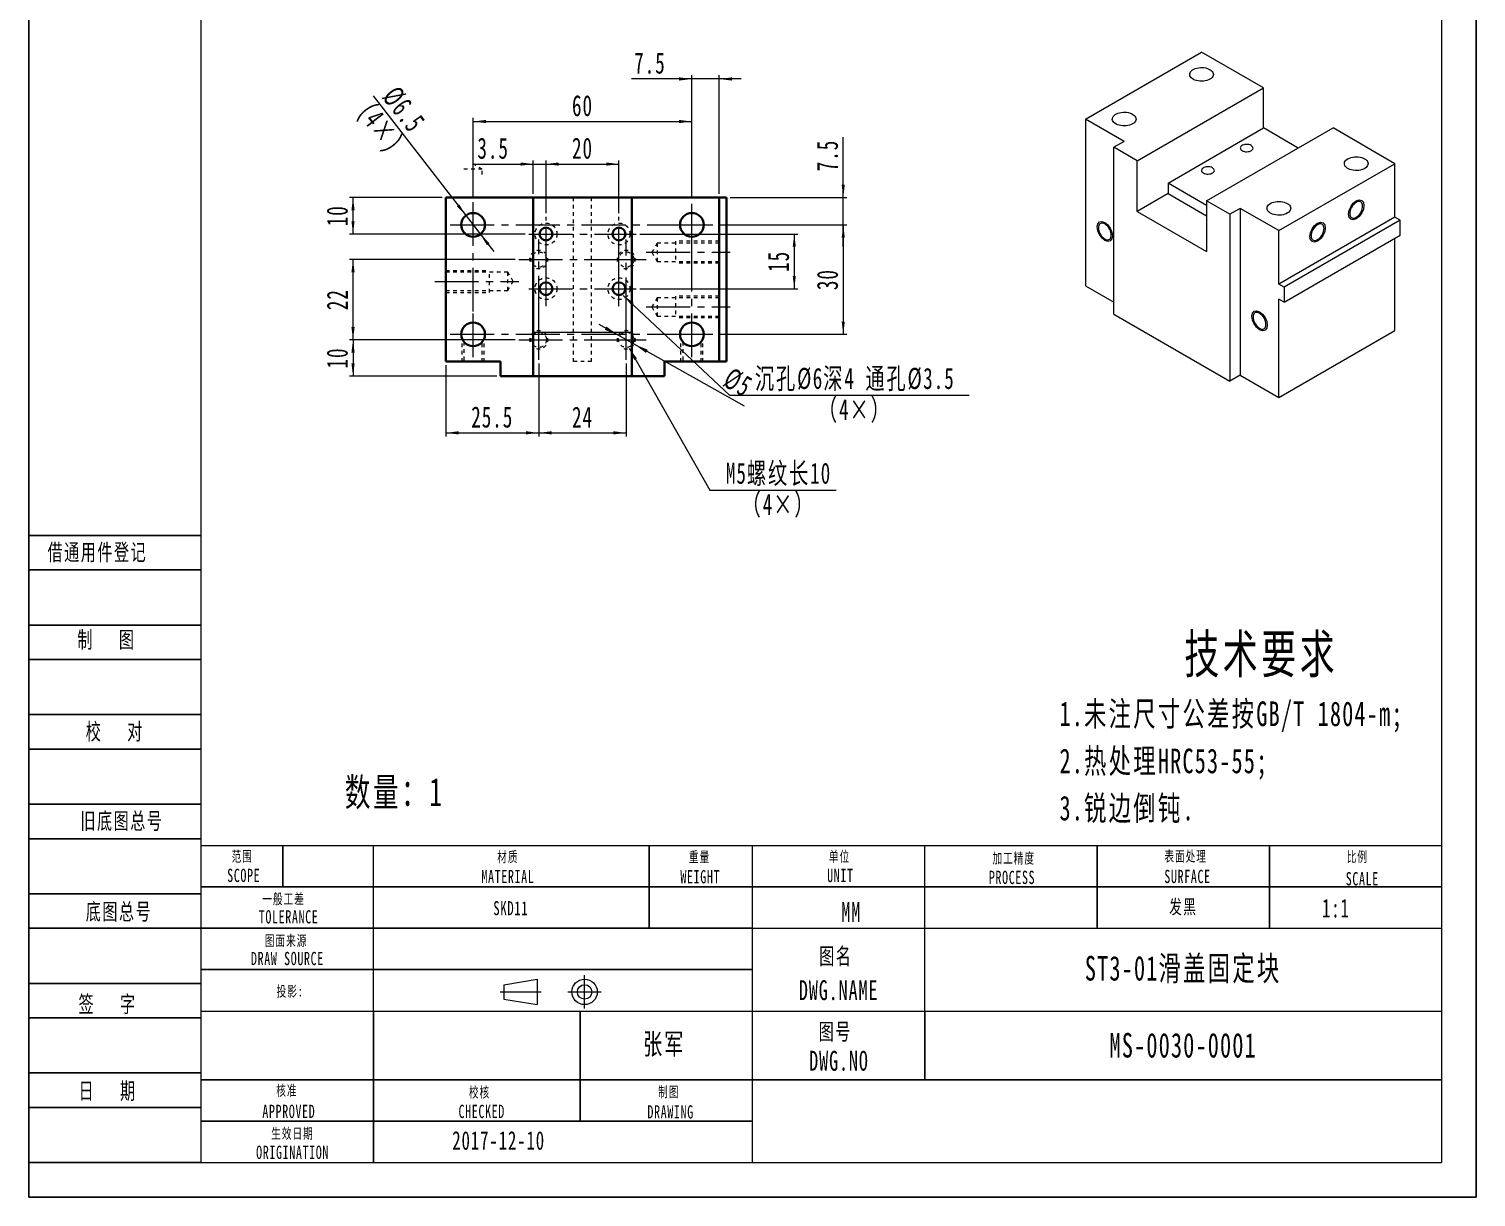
# Model space of a CAD drawing. Header units: millimetres. Extents: x 0 to 8592, y 0 to 561.
# Drawn here: x 0 to 396.9, y 0 to 320.3 of the extents above; entities that cross this region are included whole.
import ezdxf

# ---------------------------------------------------------------- set-up
doc = ezdxf.new("R2010")
doc.units = ezdxf.units.MM
for name, pattern in [('AD_LTYPE3 0 mm', [16, 11, -1, 1, -1, 1, -1]), ('AD_LTYPE6 0 mm', [12, 1, -1, 1, -1, 1, -1, 1, -1, 1, -1, 1, -1]), ('点画线', [18, 12, -2, 2, -2]), ('虚线', [2, 1, -1])]:
    doc.linetypes.add(name, pattern=pattern)
doc.layers.get('0').update_dxf_attribs({"lineweight": 35})
for name, color, linetype, lineweight in [('ACAD0', 7, 'Continuous', 0), ('ACADA-定位3-标高', 171, 'Continuous', 0), ('ACADA-构件3-柱砼', 9, 'Continuous', 0), ('ACADA-构件8-屋面', 7, 'Continuous', 0), ('EB0', 7, 'Continuous', 35), ('中心线层', 1, '点画线', 18), ('尺寸线层', 3, 'Continuous', 18), ('虚线层', 6, '虚线', 18)]:
    doc.layers.add(name, color=color, linetype=linetype, lineweight=lineweight)
doc.styles.add('标准', font='', dxfattribs={"width": 0.667})
doc.styles.get('标准').set_extended_font_data('宋体')
doc.dimstyles.new('标准', dxfattribs={"dimtxt": 5.779688, "dimasz": 3.5, "dimexe": 1, "dimexo": 1, "dimgap": 1.209086, "dimtad": 1, "dimdec": 1, "dimdsep": 46, "dimtxsty": '标准', "dimblk": '_CAXARROW', "dimcen": 0, "dimdle": 6, "dimazin": 2, "dimtfac": 0.707107, "dimtdec": 3, "dimtmove": 0, "dimatfit": 3, "dimfxl": 1, "dimfrac": 2, "dimtolj": 1, "dimlwd": 18, "dimarcsym": 0})

# ---------------------------------------------------------------- blocks, each defined once
blk = doc.blocks.new('*X3')
at = {"layer": '尺寸线层', "linetype": 'Continuous', "lineweight": 18}
for points in [[(161.63, 236.32), (157.9, 237.84), (158.39, 238.71)], [(165.99, 233.87), (169.24, 231.48), (169.72, 232.35)]]:
    blk.add_hatch(color=0, dxfattribs=at).paths.add_polyline_path(points, flags=0)
at = {"layer": '尺寸线层', "color": 0, "linetype": 'Continuous', "lineweight": 18}
blk.add_line((196.25, 216.9), (156.4, 239.25), dxfattribs=at)
at = {"layer": '尺寸线层', "color": 0, "linetype": 'Continuous', "lineweight": 18, "insert": (194.45, 223.34), "char_height": 5.78, "width": 12.9833, "attachment_point": 5, "rotation": 330.7158, "line_spacing_factor": 1.15057, "style": '标准'}
blk.add_mtext('\\T1.1;%%C5', dxfattribs=at)
blk = doc.blocks.new('_CAXARROW')
blk.add_hatch(color=0).paths.add_polyline_path([(0, 0), (-1, 0.125), (-1, -0.125)], flags=0)
blk = doc.blocks.new('*X312')
at = {"layer": 'EB0', "linetype": 'Continuous', "lineweight": 18}
for points in [[(114.31, 209.56), (117.81, 210), (117.81, 209.13)], [(139.81, 209.56), (136.31, 210), (136.31, 209.13)]]:
    blk.add_hatch(color=0, dxfattribs=at).paths.add_polyline_path(points, flags=0)
at = {"layer": 'EB0', "color": 0, "linetype": 'Continuous', "lineweight": 18}
for p, q in [((114.31, 228.09), (114.31, 208.56)), ((139.81, 228.59), (139.81, 208.56)), ((114.31, 209.56), (139.81, 209.56))]:
    blk.add_line(p, q, dxfattribs=at)
at = {"layer": 'EB0', "color": 0, "linetype": 'Continuous', "lineweight": 18, "insert": (127.06, 213.87), "char_height": 5.78, "width": 17.1678, "attachment_point": 5, "line_spacing_factor": 1.15057, "style": '标准'}
blk.add_mtext('\\T1.1;25.5', dxfattribs=at)
blk = doc.blocks.new('*X313')
at = {"layer": 'EB0', "linetype": 'Continuous', "lineweight": 18}
for points in [[(139.81, 209.56), (143.31, 210), (143.31, 209.13)], [(163.81, 209.56), (160.31, 210), (160.31, 209.13)]]:
    blk.add_hatch(color=0, dxfattribs=at).paths.add_polyline_path(points, flags=0)
at = {"layer": 'EB0', "color": 0, "linetype": 'Continuous', "lineweight": 18}
for p, q in [((139.81, 228.59), (139.81, 208.56)), ((163.81, 228.59), (163.81, 208.56)), ((139.81, 209.56), (163.81, 209.56))]:
    blk.add_line(p, q, dxfattribs=at)
at = {"layer": 'EB0', "color": 0, "linetype": 'Continuous', "lineweight": 18, "insert": (151.81, 213.87), "char_height": 5.78, "width": 8.3462, "attachment_point": 5, "line_spacing_factor": 1.15057, "style": '标准'}
blk.add_mtext('\\T1.1;24', dxfattribs=at)
blk = doc.blocks.new('*X314')
at = {"layer": 'EB0', "linetype": 'Continuous', "lineweight": 18}
for points in [[(181.81, 306.61), (178.31, 306.17), (178.31, 307.05)], [(189.31, 306.61), (192.81, 306.17), (192.81, 307.05)]]:
    blk.add_hatch(color=0, dxfattribs=at).paths.add_polyline_path(points, flags=0)
at = {"layer": 'EB0', "color": 0, "linetype": 'Continuous', "lineweight": 18}
for p, q in [((195.31, 306.61), (165.29, 306.61)), ((181.81, 273.84), (181.81, 307.61)), ((189.31, 275.09), (189.31, 307.61))]:
    blk.add_line(p, q, dxfattribs=at)
at = {"layer": 'EB0', "color": 0, "linetype": 'Continuous', "lineweight": 18, "insert": (170.3, 310.92), "char_height": 5.78, "width": 12.6446, "attachment_point": 5, "line_spacing_factor": 1.15057, "style": '标准'}
blk.add_mtext('\\T1.1;7.5', dxfattribs=at)
blk = doc.blocks.new('*X315')
at = {"layer": 'EB0', "linetype": 'Continuous', "lineweight": 18}
for points in [[(209.89, 264.09), (210.32, 260.59), (209.45, 260.59)], [(209.89, 249.09), (210.32, 252.59), (209.45, 252.59)]]:
    blk.add_hatch(color=0, dxfattribs=at).paths.add_polyline_path(points, flags=0)
at = {"layer": 'EB0', "color": 0, "linetype": 'Continuous', "lineweight": 18}
for p, q in [((167.56, 264.09), (210.89, 264.09)), ((209.89, 264.09), (209.89, 249.09)), ((167.56, 249.09), (210.89, 249.09))]:
    blk.add_line(p, q, dxfattribs=at)
at = {"layer": 'EB0', "color": 0, "linetype": 'Continuous', "lineweight": 18, "insert": (205.58, 256.59), "char_height": 5.78, "width": 8.1213, "attachment_point": 5, "rotation": 90, "line_spacing_factor": 1.15057, "style": '标准'}
blk.add_mtext('\\T1.1;15', dxfattribs=at)
blk = doc.blocks.new('*X316')
at = {"layer": 'EB0', "linetype": 'Continuous', "lineweight": 18}
for points in [[(223.32, 266.59), (223.75, 263.09), (222.88, 263.09)], [(223.32, 236.59), (223.75, 240.09), (222.88, 240.09)]]:
    blk.add_hatch(color=0, dxfattribs=at).paths.add_polyline_path(points, flags=0)
at = {"layer": 'EB0', "color": 0, "linetype": 'Continuous', "lineweight": 18}
for p, q in [((189.06, 266.59), (224.32, 266.59)), ((223.32, 266.59), (223.32, 236.59)), ((189.06, 236.59), (224.32, 236.59))]:
    blk.add_line(p, q, dxfattribs=at)
at = {"layer": 'EB0', "color": 0, "linetype": 'Continuous', "lineweight": 18, "insert": (219.01, 251.59), "char_height": 5.78, "width": 8.2177, "attachment_point": 5, "rotation": 90, "line_spacing_factor": 1.15057, "style": '标准'}
blk.add_mtext('\\T1.1;30', dxfattribs=at)
blk = doc.blocks.new('*X317')
at = {"layer": 'EB0', "linetype": 'Continuous', "lineweight": 18}
for points in [[(223.32, 274.09), (222.88, 277.59), (223.75, 277.59)], [(223.32, 266.59), (222.88, 263.09), (223.75, 263.09)]]:
    blk.add_hatch(color=0, dxfattribs=at).paths.add_polyline_path(points, flags=0)
at = {"layer": 'EB0', "color": 0, "linetype": 'Continuous', "lineweight": 18}
for p, q in [((223.32, 260.59), (223.32, 290.62)), ((192.31, 274.09), (224.32, 274.09)), ((189.06, 266.59), (224.32, 266.59))]:
    blk.add_line(p, q, dxfattribs=at)
at = {"layer": 'EB0', "color": 0, "linetype": 'Continuous', "lineweight": 18, "insert": (219.01, 285.61), "char_height": 5.78, "width": 12.6446, "attachment_point": 5, "rotation": 90, "line_spacing_factor": 1.15057, "style": '标准'}
blk.add_mtext('\\T1.1;7.5', dxfattribs=at)
blk = doc.blocks.new('*X318')
at = {"layer": 'EB0', "linetype": 'Continuous', "lineweight": 18}
for points in [[(88.88, 257.09), (88.44, 253.59), (89.31, 253.59)], [(88.88, 235.09), (88.44, 238.59), (89.31, 238.59)]]:
    blk.add_hatch(color=0, dxfattribs=at).paths.add_polyline_path(points, flags=0)
at = {"layer": 'EB0', "color": 0, "linetype": 'Continuous', "lineweight": 18}
for p, q in [((133.31, 257.09), (87.88, 257.09)), ((88.88, 235.09), (88.88, 257.09)), ((133.31, 235.09), (87.88, 235.09))]:
    blk.add_line(p, q, dxfattribs=at)
at = {"layer": 'EB0', "color": 0, "linetype": 'Continuous', "lineweight": 18, "insert": (84.57, 246.09), "char_height": 5.78, "width": 8.1213, "attachment_point": 5, "rotation": 90, "line_spacing_factor": 1.15057, "style": '标准'}
blk.add_mtext('\\T1.1;22', dxfattribs=at)
blk = doc.blocks.new('*X319')
at = {"layer": 'EB0', "linetype": 'Continuous', "lineweight": 18}
for points in [[(88.88, 235.09), (89.31, 231.59), (88.44, 231.59)], [(88.88, 225.09), (89.31, 228.59), (88.44, 228.59)]]:
    blk.add_hatch(color=0, dxfattribs=at).paths.add_polyline_path(points, flags=0)
at = {"layer": 'EB0', "color": 0, "linetype": 'Continuous', "lineweight": 18}
for p, q in [((133.31, 235.09), (87.88, 235.09)), ((88.88, 235.09), (88.88, 225.09)), ((128.31, 225.09), (87.88, 225.09))]:
    blk.add_line(p, q, dxfattribs=at)
at = {"layer": 'EB0', "color": 0, "linetype": 'Continuous', "lineweight": 18, "insert": (84.57, 230.09), "char_height": 5.78, "width": 8.2177, "attachment_point": 5, "rotation": 90, "line_spacing_factor": 1.15057, "style": '标准'}
blk.add_mtext('\\T1.1;10', dxfattribs=at)
blk = doc.blocks.new('*X325')
at = {"layer": 'EB0', "linetype": 'Continuous', "lineweight": 18}
for points in [[(119.82, 269.16), (118.02, 272.2), (117.33, 271.66)], [(123.8, 264.02), (126.29, 261.52), (125.6, 260.99)]]:
    blk.add_hatch(color=0, dxfattribs=at).paths.add_polyline_path(points, flags=0)
at = {"layer": 'EB0', "color": 0, "linetype": 'Continuous', "lineweight": 18}
blk.add_line((94.44, 301.96), (127.47, 259.28), dxfattribs=at)
at = {"layer": 'EB0', "color": 0, "linetype": 'Continuous', "lineweight": 18, "attachment_point": 5, "rotation": 307.744, "line_spacing_factor": 1.15057, "style": '标准'}
for s, insert, char_height, width in [('\\T1.1;%%C6.5', (102.77, 298.23), 5.7797, 28.3671), ('\\T1.1;(4×)', (95.96, 292.95), 5.78, 34.1485)]:
    blk.add_mtext(s, dxfattribs=dict(at, insert=insert, char_height=char_height, width=width))
blk = doc.blocks.new('*X326')
at = {"layer": 'EB0', "linetype": 'Continuous', "lineweight": 18}
for points in [[(88.88, 274.09), (88.44, 270.59), (89.31, 270.59)], [(88.88, 264.09), (88.44, 267.59), (89.31, 267.59)]]:
    blk.add_hatch(color=0, dxfattribs=at).paths.add_polyline_path(points, flags=0)
at = {"layer": 'EB0', "color": 0, "linetype": 'Continuous', "lineweight": 18}
for p, q in [((113.31, 274.09), (87.88, 274.09)), ((88.88, 264.09), (88.88, 274.09)), ((136.06, 264.09), (87.88, 264.09))]:
    blk.add_line(p, q, dxfattribs=at)
at = {"layer": 'EB0', "color": 0, "linetype": 'Continuous', "lineweight": 18, "insert": (84.57, 269.09), "char_height": 5.78, "width": 8.2177, "attachment_point": 5, "rotation": 90, "line_spacing_factor": 1.15057, "style": '标准'}
blk.add_mtext('\\T1.1;10', dxfattribs=at)
blk = doc.blocks.new('*X327')
at = {"layer": 'EB0', "linetype": 'Continuous', "lineweight": 18}
blk.add_hatch(color=0, dxfattribs=at).paths.add_polyline_path([(164.63, 232.81), (166.74, 229.98), (165.98, 229.55)], flags=0)
at = {"layer": 'EB0', "color": 0, "linetype": 'Continuous', "lineweight": 18}
for p, q in [((164.63, 232.81), (186.76, 193.88)), ((186.76, 193.88), (221.38, 193.88))]:
    blk.add_line(p, q, dxfattribs=at)
at = {"layer": 'EB0', "color": 0, "linetype": 'Continuous', "lineweight": 18, "attachment_point": 5, "line_spacing_factor": 1.15057, "style": '标准'}
for s, insert, char_height, width in [('\\T1.1;M5螺纹长10', (205.57, 198.19), 5.7797, 43.1702), ('\\T1.1;（4×）', (205.57, 189.57), 5.78, 25.3598)]:
    blk.add_mtext(s, dxfattribs=dict(at, insert=insert, char_height=char_height, width=width))
blk = doc.blocks.new('*X328')
at = {"layer": 'EB0', "linetype": 'Continuous', "lineweight": 18}
blk.add_hatch(color=0, dxfattribs=at).paths.add_polyline_path([(163, 247.26), (165.85, 245.19), (165.25, 244.55)], flags=0)
at = {"layer": 'EB0', "color": 0, "linetype": 'Continuous', "lineweight": 18}
for p, q in [((163, 247.26), (192.16, 219.87)), ((192.16, 219.87), (257.81, 219.87))]:
    blk.add_line(p, q, dxfattribs=at)
at = {"layer": 'EB0', "color": 0, "linetype": 'Continuous', "lineweight": 18, "attachment_point": 5, "line_spacing_factor": 1.15057, "style": '标准'}
for s, insert, char_height, width in [('\\T1.1;沉孔%%C6深4 通孔%%C3.5', (226.49, 224.18), 5.7797, 78.4374), ('\\T1.1;（4×）', (226.49, 215.56), 5.78, 25.3598)]:
    blk.add_mtext(s, dxfattribs=dict(at, insert=insert, char_height=char_height, width=width))
blk = doc.blocks.new('*X329')
at = {"layer": '尺寸线层', "linetype": 'Continuous', "lineweight": 18}
for points in [[(121.81, 294.94), (125.31, 295.38), (125.31, 294.51)], [(181.81, 294.94), (178.31, 295.38), (178.31, 294.51)]]:
    blk.add_hatch(color=0, dxfattribs=at).paths.add_polyline_path(points, flags=0)
at = {"layer": '尺寸线层', "color": 0, "linetype": 'Continuous', "lineweight": 18}
for p, q in [((121.81, 273.84), (121.81, 295.94)), ((121.81, 294.94), (181.81, 294.94)), ((181.81, 273.84), (181.81, 295.94))]:
    blk.add_line(p, q, dxfattribs=at)
at = {"layer": '尺寸线层', "color": 0, "linetype": 'Continuous', "lineweight": 18, "insert": (151.81, 299.25), "char_height": 5.78, "width": 8.2177, "attachment_point": 5, "line_spacing_factor": 1.15057, "style": '标准'}
blk.add_mtext('\\T1.1;60', dxfattribs=at)
blk = doc.blocks.new('*X330')
at = {"layer": '尺寸线层', "linetype": 'Continuous', "lineweight": 18}
for points in [[(141.81, 283.27), (145.31, 283.71), (145.31, 282.83)], [(161.81, 283.27), (158.31, 283.71), (158.31, 282.83)]]:
    blk.add_hatch(color=0, dxfattribs=at).paths.add_polyline_path(points, flags=0)
at = {"layer": '尺寸线层', "color": 0, "linetype": 'Continuous', "lineweight": 18}
for p, q in [((141.81, 269.84), (141.81, 284.27)), ((141.81, 283.27), (161.81, 283.27)), ((161.81, 269.84), (161.81, 284.27))]:
    blk.add_line(p, q, dxfattribs=at)
at = {"layer": '尺寸线层', "color": 0, "linetype": 'Continuous', "lineweight": 18, "insert": (151.81, 287.58), "char_height": 5.78, "width": 8.2177, "attachment_point": 5, "line_spacing_factor": 1.15057, "style": '标准'}
blk.add_mtext('\\T1.1;20', dxfattribs=at)
blk = doc.blocks.new('*X331')
at = {"layer": '尺寸线层', "linetype": 'Continuous', "lineweight": 18}
for points in [[(138.31, 283.27), (134.81, 283.71), (134.81, 282.83)], [(141.81, 283.27), (145.31, 283.71), (145.31, 282.83)]]:
    blk.add_hatch(color=0, dxfattribs=at).paths.add_polyline_path(points, flags=0)
at = {"layer": '尺寸线层', "color": 0, "linetype": 'Continuous', "lineweight": 18}
for p, q in [((122.29, 283.27), (147.81, 283.27)), ((138.31, 275.09), (138.31, 284.27)), ((141.81, 269.84), (141.81, 284.27))]:
    blk.add_line(p, q, dxfattribs=at)
at = {"layer": '尺寸线层', "color": 0, "linetype": 'Continuous', "lineweight": 18, "insert": (127.3, 287.58), "char_height": 5.78, "width": 12.6446, "attachment_point": 5, "line_spacing_factor": 1.15057, "style": '标准'}
blk.add_mtext('\\T1.1;3.5', dxfattribs=at)

msp = doc.modelspace()

# ---------------------------------------------------------------- linework, layer by layer
at = {"layer": 'ACAD0', "linetype": 'Continuous', "lineweight": 0}
for p, q in [((47.25, 9.45), (47.25, 551.83)), ((387.41, 551.83), (387.41, 9.45)), ((47.25, 96.38), (387.41, 96.38)), ((94.49, 51.02), (94.49, 96.38)), ((198.43, 9.45), (198.43, 96.38)), ((245.68, 51.02), (245.68, 96.38)), ((198.43, 73.7), (387.41, 73.7)), ((47.25, 51.02), (387.41, 51.02)), ((47.25, 9.45), (387.41, 9.45))]:
    msp.add_line(p, q, dxfattribs=at)
at = {"layer": 'ACAD0', "color": 7, "linetype": 'Continuous', "lineweight": 15}
for p, q in [((289.75, 295.63), (321.57, 313.99)), ((338.54, 304.2), (321.57, 313.99)), ((303.89, 284.2), (338.54, 304.2)), ((338.54, 293.17), (338.54, 304.2)), ((300.36, 289.5), (289.75, 295.63)), ((289.75, 295.63), (289.75, 249.9)), ((312.38, 278.07), (338.54, 293.17)), ((322.98, 273.17), (357.63, 293.18)), ((348.08, 287.66), (338.54, 293.17)), ((374.6, 283.38), (357.63, 293.18)), ((300.36, 289.5), (297.53, 287.87)), ((297.53, 242.14), (297.53, 287.87)), ((303.89, 284.2), (297.53, 287.87)), ((303.89, 270.31), (303.89, 284.2)), ((342.78, 265.01), (374.6, 283.38)), ((374.6, 268.68), (374.6, 283.38)), ((322.98, 271.95), (312.38, 278.07)), ((312.38, 278.07), (312.38, 275.21)), ((312.38, 275.21), (303.89, 270.31)), ((312.38, 275.21), (322.98, 269.09)), ((303.89, 270.31), (322.98, 259.29)), ((329.35, 269.5), (322.98, 273.17)), ((322.98, 273.17), (322.98, 259.29)), ((332.18, 271.13), (329.35, 269.5)), ((342.78, 265.01), (332.18, 271.13)), ((332.18, 271.13), (332.18, 225.41)), ((329.35, 269.5), (329.35, 223.77)), ((374.6, 268.68), (342.78, 250.31)), ((376.02, 267.86), (344.2, 249.5)), ((376.02, 267.86), (374.6, 268.68)), ((376.02, 263.78), (376.02, 267.86)), ((342.78, 250.31), (342.78, 265.01)), ((344.2, 245.41), (376.02, 263.78)), ((374.6, 237.65), (374.6, 262.97)), ((344.2, 249.5), (342.78, 250.31)), ((289.75, 249.9), (297.53, 245.41)), ((344.2, 245.41), (342.78, 246.23)), ((342.78, 219.28), (342.78, 246.23)), ((344.2, 249.5), (344.2, 245.41)), ((297.53, 242.14), (329.35, 223.77)), ((165.31, 237.09), (138.31, 237.09)), ((342.78, 219.28), (374.6, 237.65)), ((332.18, 225.41), (329.35, 223.77)), ((332.18, 225.41), (342.78, 219.28))]:
    msp.add_line(p, q, dxfattribs=at)
at = {"layer": 'ACAD0', "color": 7, "linetype": 'AD_LTYPE6 0 mm', "lineweight": 0}
for p, q in [((124.31, 281.86), (119.31, 281.86)), ((124.31, 281.86), (121.81, 283.36)), ((124.31, 280.43), (124.31, 281.86))]:
    msp.add_line(p, q, dxfattribs=at)
at = {"layer": 'ACAD0', "color": 7, "linetype": 'Continuous', "lineweight": 15}
for points in [[(323.87, 306.54), (323.49, 306.36), (323.07, 306.21), (322.61, 306.09), (322.13, 306.02), (321.63, 306), (321.14, 306.01), (320.65, 306.07), (320.18, 306.17), (319.75, 306.32), (319.36, 306.49), (319.02, 306.71), (318.74, 306.94), (318.53, 307.2), (318.39, 307.48), (318.33, 307.76), (318.33, 308.05), (318.42, 308.33), (318.58, 308.61), (318.81, 308.86), (319.1, 309.09), (319.45, 309.3), (319.86, 309.47), (320.3, 309.6), (320.77, 309.69), (321.26, 309.74), (321.76, 309.74), (322.25, 309.71), (322.73, 309.62), (323.18, 309.5), (323.59, 309.34), (323.95, 309.15), (324.26, 308.92), (324.51, 308.67), (324.69, 308.4), (324.79, 308.12), (324.82, 307.84), (324.77, 307.55), (324.65, 307.27), (324.45, 307.01), (324.19, 306.76), (323.87, 306.54)], [(302.65, 294.3), (302.28, 294.11), (301.85, 293.96), (301.4, 293.85), (300.91, 293.78), (300.42, 293.75), (299.92, 293.77), (299.44, 293.83), (298.97, 293.93), (298.54, 294.07), (298.15, 294.25), (297.81, 294.46), (297.53, 294.7), (297.32, 294.96), (297.18, 295.23), (297.11, 295.52), (297.12, 295.8), (297.21, 296.09), (297.37, 296.36), (297.6, 296.61), (297.89, 296.85), (298.24, 297.05), (298.64, 297.22), (299.08, 297.35), (299.56, 297.44), (300.05, 297.49), (300.54, 297.5), (301.04, 297.46), (301.51, 297.38), (301.96, 297.26), (302.38, 297.1), (302.74, 296.9), (303.05, 296.67), (303.3, 296.43), (303.47, 296.16), (303.58, 295.88), (303.61, 295.59), (303.56, 295.3), (303.44, 295.02), (303.24, 294.76), (302.98, 294.52), (302.65, 294.3)], [(332.71, 286.95), (332.99, 286.82), (333.32, 286.72), (333.67, 286.67), (334.04, 286.65), (334.4, 286.69), (334.74, 286.76), (335.05, 286.88), (335.3, 287.03), (335.5, 287.2), (335.63, 287.4), (335.69, 287.61), (335.67, 287.82), (335.58, 288.03), (335.41, 288.21), (335.18, 288.38), (334.9, 288.51), (334.57, 288.61), (334.22, 288.66), (333.85, 288.67), (333.49, 288.64), (333.15, 288.56), (332.84, 288.45), (332.58, 288.3), (332.38, 288.12), (332.25, 287.92), (332.2, 287.72), (332.22, 287.51), (332.31, 287.3), (332.48, 287.11), (332.71, 286.95)], [(322.1, 280.83), (322.38, 280.69), (322.71, 280.6), (323.06, 280.54), (323.43, 280.53), (323.79, 280.56), (324.13, 280.64), (324.44, 280.76), (324.7, 280.9), (324.9, 281.08), (325.03, 281.28), (325.09, 281.49), (325.07, 281.7), (324.97, 281.9), (324.81, 282.09), (324.57, 282.25), (324.29, 282.39), (323.96, 282.48), (323.61, 282.54), (323.25, 282.55), (322.88, 282.52), (322.54, 282.44), (322.24, 282.33), (321.98, 282.18), (321.78, 282), (321.65, 281.8), (321.59, 281.59), (321.61, 281.38), (321.7, 281.18), (321.87, 280.99), (322.1, 280.83)], [(366.29, 284.71), (366.62, 284.49), (366.88, 284.24), (367.08, 283.98), (367.2, 283.7), (367.25, 283.41), (367.22, 283.13), (367.11, 282.85), (366.94, 282.58), (366.69, 282.33), (366.38, 282.1), (366.02, 281.91), (365.6, 281.75), (365.15, 281.63), (364.68, 281.54), (364.18, 281.51), (363.69, 281.51), (363.2, 281.56), (362.72, 281.65), (362.28, 281.78), (361.88, 281.95), (361.53, 282.16), (361.23, 282.39), (361.01, 282.64), (360.85, 282.92), (360.76, 283.2), (360.75, 283.49), (360.82, 283.77), (360.96, 284.05), (361.17, 284.31), (361.45, 284.54), (361.79, 284.76), (362.18, 284.93), (362.61, 285.08), (363.08, 285.18), (363.56, 285.24), (364.06, 285.25), (364.55, 285.23), (365.04, 285.16), (365.49, 285.04), (365.92, 284.89), (366.29, 284.71)], [(345.08, 272.46), (345.4, 272.24), (345.67, 272), (345.86, 271.73), (345.98, 271.45), (346.03, 271.17), (346, 270.88), (345.9, 270.6), (345.72, 270.33), (345.48, 270.08), (345.17, 269.86), (344.8, 269.66), (344.39, 269.5), (343.94, 269.38), (343.46, 269.3), (342.97, 269.26), (342.47, 269.27), (341.98, 269.31), (341.51, 269.41), (341.07, 269.54), (340.67, 269.71), (340.32, 269.91), (340.02, 270.14), (339.79, 270.4), (339.63, 270.67), (339.55, 270.95), (339.54, 271.24), (339.6, 271.53), (339.75, 271.8), (339.96, 272.06), (340.24, 272.3), (340.57, 272.51), (340.96, 272.69), (341.4, 272.83), (341.86, 272.93), (342.35, 272.99), (342.85, 273.01), (343.34, 272.98), (343.82, 272.91), (344.28, 272.8), (344.7, 272.65), (345.08, 272.46)], [(365.76, 271.74), (365.74, 272.08), (365.66, 272.38), (365.53, 272.63), (365.35, 272.82), (365.13, 272.94), (364.88, 273), (364.6, 272.99), (364.3, 272.91), (364, 272.76), (363.69, 272.56), (363.39, 272.29), (363.11, 271.98), (362.86, 271.63), (362.64, 271.25), (362.47, 270.86), (362.34, 270.46), (362.26, 270.07), (362.23, 269.7), (362.26, 269.36), (362.34, 269.07), (362.47, 268.82), (362.64, 268.63), (362.86, 268.5), (363.11, 268.45), (363.39, 268.46), (363.69, 268.54), (364, 268.68), (364.3, 268.89), (364.6, 269.15), (364.88, 269.47), (365.13, 269.82), (365.35, 270.19), (365.53, 270.59), (365.66, 270.98), (365.74, 271.37), (365.76, 271.74)], [(296.82, 263.78), (296.79, 264.15), (296.71, 264.54), (296.58, 264.94), (296.41, 265.33), (296.19, 265.71), (295.94, 266.06), (295.66, 266.37), (295.36, 266.63), (295.05, 266.84), (294.75, 266.99), (294.45, 267.07), (294.17, 267.08), (293.92, 267.02), (293.7, 266.9), (293.52, 266.71), (293.39, 266.46), (293.31, 266.16), (293.29, 265.82), (293.31, 265.45), (293.39, 265.06), (293.52, 264.66), (293.7, 264.27), (293.92, 263.89), (294.17, 263.54), (294.45, 263.23), (294.75, 262.97), (295.05, 262.76), (295.36, 262.61), (295.66, 262.53), (295.94, 262.52), (296.19, 262.58), (296.41, 262.71), (296.58, 262.9), (296.71, 263.14), (296.79, 263.44), (296.82, 263.78)], [(355.16, 265.62), (355.13, 265.96), (355.05, 266.26), (354.92, 266.5), (354.74, 266.69), (354.53, 266.82), (354.27, 266.88), (353.99, 266.87), (353.7, 266.79), (353.39, 266.64), (353.08, 266.43), (352.78, 266.17), (352.51, 265.86), (352.25, 265.51), (352.04, 265.13), (351.86, 264.74), (351.73, 264.34), (351.65, 263.95), (351.62, 263.58), (351.65, 263.24), (351.73, 262.94), (351.86, 262.7), (352.04, 262.51), (352.25, 262.38), (352.51, 262.32), (352.78, 262.33), (353.08, 262.41), (353.39, 262.56), (353.7, 262.77), (353.99, 263.03), (354.27, 263.34), (354.53, 263.69), (354.74, 264.07), (354.92, 264.46), (355.05, 264.86), (355.13, 265.25), (355.16, 265.62)], [(339.25, 239.29), (339.22, 239.66), (339.14, 240.05), (339.01, 240.45), (338.83, 240.84), (338.62, 241.22), (338.36, 241.57), (338.08, 241.88), (337.79, 242.14), (337.48, 242.35), (337.17, 242.5), (336.88, 242.58), (336.6, 242.59), (336.34, 242.53), (336.13, 242.4), (335.95, 242.21), (335.82, 241.97), (335.74, 241.67), (335.71, 241.33), (335.74, 240.96), (335.82, 240.57), (335.95, 240.17), (336.13, 239.78), (336.34, 239.4), (336.6, 239.05), (336.88, 238.74), (337.17, 238.48), (337.48, 238.27), (337.79, 238.12), (338.08, 238.04), (338.36, 238.03), (338.62, 238.09), (338.83, 238.21), (339.01, 238.4), (339.14, 238.65), (339.22, 238.95), (339.25, 239.29)]]:
    msp.add_lwpolyline(points, dxfattribs=at)
at = {"layer": 'ACAD0', "color": 7, "linetype": 'Continuous', "lineweight": 0}
for points in [[(366.12, 271.95), (365.96, 270.92), (365.5, 269.86), (364.81, 268.93), (364, 268.27), (363.18, 267.99), (362.5, 268.13), (362.04, 268.65), (361.87, 269.5), (362.04, 270.53), (362.5, 271.59), (363.18, 272.52), (364, 273.17), (364.81, 273.46), (365.5, 273.32), (365.96, 272.79), (366.12, 271.95)], [(295.05, 262.35), (294.24, 263.01), (293.55, 263.93), (293.09, 265), (292.93, 266.03), (293.09, 266.87), (293.55, 267.4), (294.24, 267.53), (295.05, 267.25), (295.87, 266.6), (296.55, 265.67), (297.01, 264.61), (297.17, 263.58), (297.01, 262.73), (296.55, 262.2), (295.87, 262.07), (295.05, 262.35)], [(355.51, 265.83), (355.35, 264.79), (354.89, 263.73), (354.2, 262.81), (353.39, 262.15), (352.58, 261.87), (351.89, 262), (351.43, 262.53), (351.27, 263.38), (351.43, 264.41), (351.89, 265.47), (352.58, 266.39), (353.39, 267.05), (354.2, 267.33), (354.89, 267.2), (355.35, 266.67), (355.51, 265.83)], [(337.48, 237.86), (336.67, 238.51), (335.98, 239.44), (335.52, 240.5), (335.36, 241.53), (335.52, 242.38), (335.98, 242.91), (336.67, 243.04), (337.48, 242.76), (338.29, 242.1), (338.98, 241.18), (339.44, 240.11), (339.6, 239.08), (339.44, 238.24), (338.98, 237.71), (338.29, 237.58), (337.48, 237.86)]]:
    msp.add_lwpolyline(points, dxfattribs=at)
at = {"layer": 'ACADA-构件3-柱砼', "linetype": 'ByBlock', "lineweight": -2, "ltscale": 0.2}
for p, q in [((0, 0), (0, 561.27)), ((396.86, 0), (396.86, 561.27)), ((396.86, 561.27), (396.86, 0)), ((47.25, 181.42), (0, 181.42)), ((47.25, 171.97), (0, 171.97)), ((47.25, 156.85), (0, 156.85)), ((47.25, 147.41), (0, 147.41)), ((47.25, 132.29), (0, 132.29)), ((47.25, 122.84), (0, 122.84)), ((47.25, 107.72), (0, 107.72)), ((47.25, 98.27), (0, 98.27)), ((69.66, 96.4), (69.66, 85.04)), ((170.08, 73.7), (170.08, 96.38)), ((292.92, 73.7), (292.92, 96.38)), ((340.17, 73.7), (340.17, 96.38)), ((47.25, 85.04), (387.41, 85.04)), ((47.25, 83.15), (0, 83.15)), ((47.25, 73.7), (0, 73.7)), ((47.25, 73.7), (198.43, 73.7)), ((47.25, 62.36), (198.43, 62.36)), ((47.25, 58.58), (0, 58.58)), ((47.25, 49.14), (0, 49.14)), ((94.49, 51.02), (94.49, 9.45)), ((151.19, 20.79), (151.19, 51.02)), ((245.68, 51.02), (245.68, 32.13)), ((47.25, 34.02), (0, 34.02)), ((198.43, 32.13), (47.25, 32.13)), ((198.43, 32.13), (387.41, 32.13)), ((47.25, 24.57), (0, 24.57)), ((47.25, 20.79), (198.43, 20.79)), ((47.25, 9.45), (0, 9.45)), ((396.86, 0), (0, 0))]:
    msp.add_line(p, q, dxfattribs=at)
at = {"layer": 'ACADA-构件8-屋面', "linetype": 'Continuous', "lineweight": 18}
for p, q in [((130.27, 58.24), (139.37, 59.75)), ((139.37, 59.75), (139.37, 52.77)), ((152.38, 51.71), (152.38, 60.81)), ((129.21, 56.26), (140.44, 56.26)), ((130.27, 58.24), (130.27, 54.28)), ((147.83, 56.26), (156.92, 56.26)), ((130.27, 54.28), (139.37, 52.77))]:
    msp.add_line(p, q, dxfattribs=at)
for radius in [3.49, 1.98]:
    msp.add_circle((152.38, 56.26), radius, dxfattribs=at)
at = {"layer": 'EB0'}
for p, q in [((138.31, 274.09), (114.31, 274.09)), ((114.31, 229.09), (114.31, 274.09)), ((165.31, 274.09), (138.31, 274.09)), ((138.31, 225.09), (138.31, 274.09)), ((189.31, 274.09), (165.31, 274.09)), ((165.31, 225.09), (165.31, 274.09)), ((191.31, 274.09), (189.31, 274.09)), ((189.31, 229.09), (189.31, 274.09)), ((191.31, 274.09), (191.31, 229.09)), ((129.31, 229.09), (114.31, 229.09)), ((129.31, 229.09), (129.31, 225.09)), ((174.31, 229.09), (174.31, 225.09)), ((189.31, 229.09), (174.31, 229.09)), ((191.31, 229.09), (189.31, 229.09)), ((138.31, 225.09), (129.31, 225.09)), ((138.31, 225.09), (165.31, 225.09)), ((174.31, 225.09), (165.31, 225.09))]:
    msp.add_line(p, q, dxfattribs=at)
for centre, radius in [((121.81, 266.59), 3.25), ((181.81, 266.59), 3.25), ((141.81, 264.09), 1.75), ((161.81, 264.09), 1.75), ((141.81, 249.09), 1.75), ((161.81, 249.09), 1.75), ((121.81, 236.59), 3.25), ((181.81, 236.59), 3.25)]:
    msp.add_circle(centre, radius, dxfattribs=at)
at = {"layer": '中心线层', "linetype": '点画线', "lineweight": 18}
for p, q in [((121.81, 242.84), (121.81, 272.84)), ((181.81, 260.34), (181.81, 272.84)), ((115.56, 266.59), (175.56, 266.59)), ((141.81, 253.84), (141.81, 268.84)), ((161.81, 253.84), (161.81, 268.84)), ((175.56, 266.59), (188.06, 266.59)), ((137.06, 264.09), (157.06, 264.09)), ((139.81, 240.59), (139.81, 262.59)), ((157.06, 264.09), (166.56, 264.09)), ((163.81, 240.21), (163.81, 262.59)), ((169.31, 259.09), (192.31, 259.09)), ((181.81, 230.34), (181.81, 260.34)), ((134.31, 257.09), (158.31, 257.09)), ((158.31, 257.09), (169.31, 257.09)), ((111.31, 251.09), (134.31, 251.09)), ((141.81, 244.34), (141.81, 253.84)), ((161.81, 244.34), (161.81, 253.84)), ((137.06, 249.09), (157.06, 249.09)), ((157.06, 249.09), (166.56, 249.09)), ((121.81, 230.34), (121.81, 242.84)), ((169.31, 244.09), (192.31, 244.09)), ((139.81, 229.59), (139.81, 240.59)), ((163.81, 229.59), (163.81, 240.59)), ((115.56, 236.59), (175.56, 236.59)), ((134.31, 235.09), (158.31, 235.09)), ((158.31, 235.09), (169.31, 235.09)), ((175.56, 236.59), (188.06, 236.59))]:
    msp.add_line(p, q, dxfattribs=at)
at = {"layer": '虚线层', "color": 6, "linetype": '虚线', "lineweight": 18}
for p, q in [((149.31, 229.09), (149.31, 274.09)), ((154.31, 229.09), (154.31, 274.09)), ((118.81, 229.09), (118.81, 235.34)), ((119.31, 234.52), (119.31, 229.09)), ((124.31, 229.09), (124.31, 234.52)), ((124.81, 229.09), (124.81, 235.34)), ((178.81, 229.09), (178.81, 235.34)), ((179.31, 234.52), (179.31, 229.09)), ((184.31, 229.09), (184.31, 234.52)), ((184.81, 229.09), (184.81, 235.34)), ((154.31, 229.09), (149.31, 229.09))]:
    msp.add_line(p, q, dxfattribs=at)
at = {"layer": '虚线层', "color": 11, "linetype": '虚线', "lineweight": 18}
for p, q in [((189.31, 262.09), (177.31, 262.09)), ((177.31, 262.09), (177.31, 256.09)), ((172.31, 261.59), (170.81, 259.09)), ((170.81, 259.09), (172.31, 256.59)), ((189.31, 261.59), (172.31, 261.59)), ((172.31, 261.59), (172.31, 256.59)), ((172.31, 256.59), (189.31, 256.59)), ((189.31, 256.09), (177.31, 256.09)), ((172.31, 246.59), (170.81, 244.09)), ((189.31, 246.59), (172.31, 246.59)), ((172.31, 246.59), (172.31, 241.59)), ((189.31, 247.09), (177.31, 247.09)), ((177.31, 247.09), (177.31, 241.09)), ((170.81, 244.09), (172.31, 241.59)), ((172.31, 241.59), (189.31, 241.59)), ((189.31, 241.09), (177.31, 241.09))]:
    msp.add_line(p, q, dxfattribs=at)
at = {"layer": '虚线层', "color": 2, "linetype": '虚线', "lineweight": 18}
for p, q in [((114.31, 254.09), (126.31, 254.09)), ((114.31, 254.09), (126.31, 254.09)), ((126.31, 248.09), (126.31, 254.09)), ((126.31, 248.09), (126.31, 254.09)), ((131.31, 253.59), (114.31, 253.59)), ((131.31, 248.59), (131.31, 253.59)), ((132.81, 251.09), (131.31, 253.59)), ((131.31, 248.59), (132.81, 251.09)), ((114.31, 248.59), (131.31, 248.59)), ((114.31, 248.09), (126.31, 248.09)), ((114.31, 248.09), (126.31, 248.09))]:
    msp.add_line(p, q, dxfattribs=at)
at = {"layer": '虚线层', "color": 6, "linetype": '虚线', "lineweight": 18}
for centre in [(141.81, 264.09), (161.81, 264.09), (141.81, 249.09), (161.81, 249.09)]:
    msp.add_circle(centre, 3, dxfattribs=at)
at = {"layer": '虚线层', "color": 131, "linetype": '虚线', "lineweight": 18}
for centre in [(139.81, 257.09), (163.81, 257.09), (139.81, 235.09), (163.81, 235.09)]:
    msp.add_circle(centre, 2.1, dxfattribs=at)
for centre in [(139.81, 257.09), (163.81, 257.09), (139.81, 235.09), (163.81, 235.09)]:
    msp.add_arc(centre, 2.5, 255, 195, dxfattribs=at)

# ---------------------------------------------------------------- block references
at = {"layer": '尺寸线层'}
for name in ['*X328', '*X327']:
    msp.add_blockref(name, (0, 0), dxfattribs=at)

# ---------------------------------------------------------------- texts
at = {"layer": 'ACADA-定位3-标高', "linetype": 'Continuous', "lineweight": 18, "line_spacing_factor": 1.15057, "style": '标准'}
for s, insert, char_height, width, attachment_point in [('\\T1.1;数量：1', (86.63, 106.33), 7.715, 38.9526, 7), ('\\T1.1;ST3-01滑盖固定块', (316.54, 62.36), 6.743, 141.736, 5), ('\\T1.1;MS-0030-0001', (316.54, 41.58), 6.743, 141.736, 5), ('\\T1.1;2017-12-10', (116.08, 12.89), 5.0988, 39.173, 7)]:
    msp.add_mtext(s, dxfattribs=dict(at, insert=insert, char_height=char_height, width=width, attachment_point=attachment_point))
at = {"layer": 'ACADA-定位3-标高', "linetype": 'AD_LTYPE3 0 mm', "lineweight": 0, "insert": (354.59, 76.59), "char_height": 5.097, "width": 10.8681, "attachment_point": 7, "line_spacing_factor": 1.15057, "style": '标准'}
msp.add_mtext('\\T1.1;1:1', dxfattribs=at)
at = {"layer": 'ACADA-构件8-屋面', "linetype": 'Continuous', "lineweight": 18, "line_spacing_factor": 1.15057, "style": '标准'}
for s, insert, char_height, width, attachment_point in [('\\T1.1;借通用件登记', (5.1, 179.11), 4.5511, 42.9407, 1), ('\\T1.1;制   图', (13.29, 155.13), 4.5511, 24.9916, 1), ('\\T1.1;校   对', (15.58, 129.94), 4.5511, 24.9916, 1), ('\\T1.1;旧底图总号', (14.12, 105.42), 4.5511, 71.2879, 1), ('\\T1.1;范围', (58.5, 93.27), 2.913, 9.1903, 5), ('\\T1.1;单位', (222.31, 93.24), 2.913, 13.0647, 5), ('\\T1.1;表面处理', (317.21, 93.31), 2.913, 18.3844, 5), ('\\T1.1;材质', (131.34, 93.14), 2.913, 15.0019, 5), ('\\T1.1;重量', (183.92, 93.16), 2.913, 16.9391, 5), ('\\T1.1;加工精度', (270.07, 92.76), 2.913, 18.3844, 5), ('\\T1.1;比例', (364.31, 93.18), 2.913, 16.6913, 5), ('\\T1.1;SCOPE', (58.9, 88.18), 3.6408, 10.4963, 5), ('\\T1.1;MATERIAL', (131.35, 87.9), 3.6408, 15.3921, 5), ('\\T1.1;WEIGHT', (184.1, 87.82), 3.6408, 15.2903, 5), ('\\T1.1;UNIT', (222.53, 88.16), 3.641, 11.0089, 5), ('\\T1.1;PROCESS', (269.6, 87.63), 3.6408, 14.676, 5), ('\\T1.1;SURFACE', (317.72, 87.89), 3.6408, 14.5742, 5), ('\\T1.1;SCALE', (365.66, 87.27), 3.6408, 15.1339, 5), ('\\T1.1;一般工差', (69.82, 81.59), 2.913, 20.3216, 5), ('\\T1.1;底图总号', (15.58, 80.56), 4.551, 24.9916, 1), ('\\T1.1;   MM', (221.42, 78.18), 5.4613, 22.3434, 5), ('\\T1.1;TOLERANCE', (71.21, 76.81), 3.6408, 18.4486, 5), ('\\T1.1;图面来源', (70.51, 70.15), 2.913, 24.196, 5), ('\\T1.1;图名', (221.28, 65.83), 4.551, 13.7855, 5), ('\\T1.1;签   字', (13.6, 55.19), 4.5511, 24.9916, 1), ('\\T1.1;投影:', (71.57, 56.28), 2.913, 108.913, 5), ('\\T1.1;图号', (221.15, 45.12), 4.551, 22.5029, 5), ('\\T1.1;张军', (174.21, 41.66), 5.772, 75.5925, 5), ('\\T1.1;日   期', (13.6, 31.38), 4.5511, 24.9916, 1), ('\\T1.1;核准', (70.73, 29.07), 2.913, 16.9391, 5), ('\\T1.1;校核', (123.58, 28.58), 2.913, 15.0019, 5), ('\\T1.1;制图', (175.46, 28.7), 2.913, 18.8763, 5), ('\\T1.1;APPROVED', (71.27, 23.46), 3.6408, 17.0202, 5), ('\\T1.1;CHECKED', (124.17, 23.46), 3.6408, 14.676, 5), ('\\T1.1;DRAWING', (175.97, 23.34), 3.6408, 14.1672, 5), ('\\T1.1;生效日期', (72.27, 17.29), 2.913, 24.196, 5), ('\\T1.1;ORIGINATION', (72.3, 12.24), 3.6408, 20.5743, 5)]:
    msp.add_mtext(s, dxfattribs=dict(at, insert=insert, char_height=char_height, width=width, attachment_point=attachment_point))
at = {"layer": '尺寸线层', "linetype": 'Continuous', "lineweight": 18, "line_spacing_factor": 1.15057, "style": '标准'}
for s, insert, char_height, width, attachment_point in [('\\T1.1;技术要求', (316.85, 154.2), 10.537, 72.7231, 1), ('\\T1.1;1.未注尺寸公差按GB/T 1804-m;\\P2.热处理HRC53-55;\\P3.锐边倒钝.', (282.62, 135.91), 6.743, 128.952, 1), ('\\T1.1;SKD11', (132.15, 79.19), 3.8531, 40.532, 5), ('\\T1.1;发黑', (316.54, 79.37), 3.853, 47.2453, 5), ('\\T1.1;DRAW SOURCE', (70.88, 65.39), 3.6408, 47.2128, 5), ('\\T1.1;DWG.NAME', (222.05, 56.69), 5.4613, 47.2453, 5), ('\\T1.1;DWG.NO', (222.15, 37.33), 5.4613, 47.4484, 5)]:
    msp.add_mtext(s, dxfattribs=dict(at, insert=insert, char_height=char_height, width=width, attachment_point=attachment_point))

# ---------------------------------------------------------------- dimensions: what is measured, and where the dimension line sits
at = {"layer": '尺寸线层'}
for base, p1, p2, picture, middle in [((181.81, 306.61), (189.31, 274.09), (181.81, 272.84), '*X314', (170.3, 306.61)), ((181.81, 294.94), (121.81, 272.84), (181.81, 272.84), '*X329', (151.81, 294.94)), ((141.81, 283.27), (138.31, 274.09), (141.81, 268.84), '*X331', (127.3, 283.27)), ((161.81, 283.27), (141.81, 268.84), (161.81, 268.84), '*X330', (151.81, 283.27)), ((139.81, 209.56), (114.31, 229.09), (139.81, 229.59), '*X312', (127.06, 209.56)), ((163.81, 209.56), (139.81, 229.59), (163.81, 229.59), '*X313', (151.81, 209.56))]:
    dim = msp.add_linear_dim(base=base, p1=p1, p2=p2, dimstyle='标准', override={"dimsah": 1, "dimtfill": 1, "dimtzin": 8}, dxfattribs=at)
    dim.commit()
    dim.dimension.update_dxf_attribs({"geometry": picture, "text_midpoint": middle})
for p1, p2, override, picture, middle in [((123.8, 264.02), (119.82, 269.16), {"dimpost": '%%C<>\\X(4×)', "dimsah": 1, "dimtmove": 2, "dimtfill": 1, "dimtzin": 8}, '*X325', (99.37, 295.59)), ((161.63, 236.32), (165.99, 233.87), {"dimpost": '%%C<>', "dimsah": 1, "dimtmove": 2, "dimtfill": 1, "dimtzin": 8}, '*X3', (192.14, 219.21))]:
    dim = msp.add_diameter_dim_2p(p1=p1, p2=p2, dimstyle='标准', override=override, dxfattribs=at)
    dim.commit()
    dim.dimension.update_dxf_attribs({"geometry": picture, "text_midpoint": middle, "dimtype": 163})
for base, p1, p2, picture, middle in [((223.32, 274.09), (188.06, 266.59), (191.31, 274.09), '*X317', (223.32, 285.61)), ((88.88, 274.09), (137.06, 264.09), (114.31, 274.09), '*X326', (88.88, 269.09)), ((223.32, 236.59), (188.06, 266.59), (188.06, 236.59), '*X316', (223.32, 251.59)), ((209.89, 249.09), (166.56, 264.09), (166.56, 249.09), '*X315', (209.89, 256.59)), ((88.88, 257.09), (134.31, 235.09), (134.31, 257.09), '*X318', (88.88, 246.09)), ((88.88, 225.09), (134.31, 235.09), (129.31, 225.09), '*X319', (88.88, 230.09))]:
    dim = msp.add_linear_dim(base=base, p1=p1, p2=p2, angle=90, dimstyle='标准', override={"dimsah": 1, "dimtfill": 1, "dimtzin": 8}, dxfattribs=at)
    dim.commit()
    dim.dimension.update_dxf_attribs({"geometry": picture, "text_midpoint": middle})

doc.saveas('drawing.dxf')
